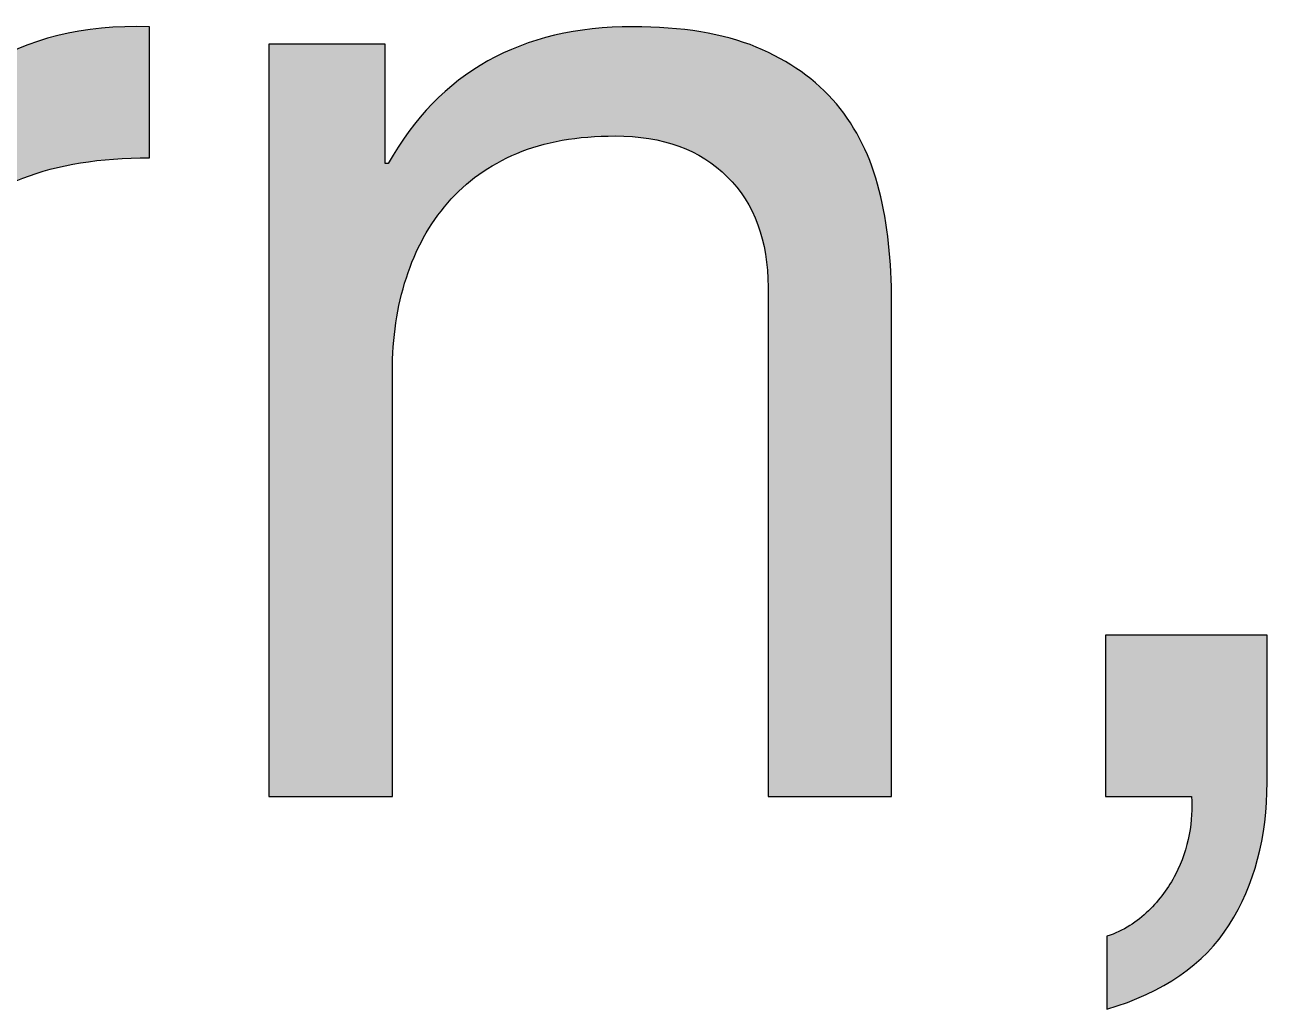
# Paper-space layout 'A3mask' of a CAD drawing. Extents: x 0 to 394, y 0 to 277.
# Drawn here: x 319.719 to 321.442, y 31.33 to 32.696 of the extents above; entities that cross this region are included whole.
import ezdxf
from ezdxf.enums import TextEntityAlignment as Align

# ---------------------------------------------------------------- set-up
doc = ezdxf.new("R2010")
doc.units = 0
doc.layers.get('0').update_dxf_attribs({"linetype": 'CONTINUOUS'})
doc.layers.get('Defpoints').update_dxf_attribs({"linetype": 'CONTINUOUS'})
doc.layers.add('JPP_Mask', color=7, linetype='CONTINUOUS')
doc.styles.add('JPP', font='arial.ttf')

# ---------------------------------------------------------------- blocks, each defined once
blk = doc.blocks.new('A3mask')
at = {"true_color": 0x004a91}
h = blk.add_hatch(color=154, dxfattribs=at)
edge = h.paths.add_edge_path()
edge.add_spline(control_points=[(319.5145, 32.0169), (319.5145, 32.0605), (319.5145, 32.0895), (319.5145, 32.0895), (319.5145, 32.1568), (319.5212, 32.2164), (319.5347, 32.2681)], knot_values=[8, 8, 8, 8, 8.250035, 8.250035, 8.250035, 9.250035, 9.250035, 9.250035, 9.250035], degree=3, periodic=0)
edge.add_spline(control_points=[(319.5347, 32.2681), (319.5481, 32.32), (319.5697, 32.364), (319.5992, 32.4004)], knot_values=[7, 7, 7, 7, 8, 8, 8, 8], degree=3, periodic=0)
edge.add_spline(control_points=[(319.5992, 32.4004), (319.6289, 32.4367), (319.6678, 32.4643), (319.7163, 32.4831)], knot_values=[6, 6, 6, 6, 7, 7, 7, 7], degree=3, periodic=0)
edge.add_spline(control_points=[(319.7163, 32.4831), (319.7648, 32.502), (319.8232, 32.5114), (319.8919, 32.5114)], knot_values=[5, 5, 5, 5, 6, 6, 6, 6], degree=3, periodic=0)
edge.add_spline(control_points=[(319.8919, 32.5114), (319.8919, 32.5114), (319.8919, 32.6932), (319.8919, 32.6932), (319.7991, 32.6958), (319.7223, 32.677), (319.6618, 32.6366)], knot_values=[3, 3, 3, 3, 4, 4, 4, 5, 5, 5, 5], degree=3, periodic=0)
edge.add_spline(control_points=[(319.6618, 32.6366), (319.6013, 32.5962), (319.55, 32.5337), (319.5085, 32.4488)], knot_values=[2, 2, 2, 2, 3, 3, 3, 3], degree=3, periodic=0)
edge.add_spline(control_points=[(319.5043, 32.4488), (319.5043, 32.4488), (319.5043, 32.5038), (319.5043, 32.5589)], knot_values=[0.5, 0.5, 0.5, 0.5, 1, 1, 1, 1], degree=3, periodic=0)
edge.add_spline(control_points=[(319.5043, 32.5589), (319.5043, 32.6139), (319.5043, 32.6689), (319.5043, 32.6689), (319.5043, 32.6689), (319.4942, 32.6689), (319.4791, 32.6689)], knot_values=[12.749965, 12.749965, 12.749965, 12.749965, 13.249965, 13.249965, 13.249965, 13.5, 13.5, 13.5, 13.5], degree=3, periodic=0)
edge.add_spline(control_points=[(319.4791, 32.6689), (319.4639, 32.6689), (319.4438, 32.6689), (319.4236, 32.6689)], knot_values=[12.49997, 12.49997, 12.49997, 12.49997, 12.749965, 12.749965, 12.749965, 12.749965], degree=3, periodic=0)
edge.add_spline(control_points=[(319.4236, 32.6689), (319.4135, 32.6689), (319.4034, 32.6689), (319.3939, 32.6689)], knot_values=[12.374973, 12.374973, 12.374973, 12.374973, 12.49997, 12.49997, 12.49997, 12.49997], degree=3, periodic=0)
edge.add_spline(control_points=[(319.3939, 32.6689), (319.3845, 32.6689), (319.3757, 32.6689), (319.3681, 32.6689)], knot_values=[12.249975, 12.249975, 12.249975, 12.249975, 12.374973, 12.374973, 12.374973, 12.374973], degree=3, periodic=0)
edge.add_spline(control_points=[(319.3681, 32.6689), (319.3643, 32.6689), (319.3608, 32.6689), (319.3578, 32.6689)], knot_values=[12.187476, 12.187476, 12.187476, 12.187476, 12.249975, 12.249975, 12.249975, 12.249975], degree=3, periodic=0)
edge.add_spline(control_points=[(319.3429, 32.6689), (319.3429, 32.6689), (319.3429, 32.6689), (319.3429, 32.6689), (319.3429, 32.6689), (319.3429, 32.6689), (319.3429, 32.6689)], knot_values=[11.99998, 11.99998, 11.99998, 11.99998, 12.001425, 12.001425, 12.001425, 12.001445, 12.001445, 12.001445, 12.001445], degree=3, periodic=0)
edge.add_spline(control_points=[(319.3429, 32.6689), (319.3429, 32.6689), (319.3429, 32.408), (319.3429, 32.147)], knot_values=[11.49999, 11.49999, 11.49999, 11.49999, 11.99998, 11.99998, 11.99998, 11.99998], degree=3, periodic=0)
edge.add_spline(control_points=[(319.3429, 32.147), (319.3429, 31.8861), (319.3429, 31.6252), (319.3429, 31.6252), (319.3429, 31.6252), (319.3429, 31.6252), (319.3429, 31.6252)], knot_values=[10.999023, 10.999023, 10.999023, 10.999023, 11.499013, 11.499013, 11.499013, 11.49999, 11.49999, 11.49999, 11.49999], degree=3, periodic=0)
edge.add_spline(control_points=[(319.3502, 31.6252), (319.3526, 31.6252), (319.3554, 31.6252), (319.3587, 31.6252)], knot_values=[10.812504, 10.812504, 10.812504, 10.812504, 10.875003, 10.875003, 10.875003, 10.875003], degree=3, periodic=0)
edge.add_spline(control_points=[(319.3587, 31.6252), (319.362, 31.6252), (319.3657, 31.6252), (319.3697, 31.6252)], knot_values=[10.750005, 10.750005, 10.750005, 10.750005, 10.812504, 10.812504, 10.812504, 10.812504], degree=3, periodic=0)
edge.add_spline(control_points=[(319.3697, 31.6252), (319.3777, 31.6252), (319.3871, 31.6252), (319.3972, 31.6252)], knot_values=[10.625008, 10.625008, 10.625008, 10.625008, 10.750005, 10.750005, 10.750005, 10.750005], degree=3, periodic=0)
edge.add_spline(control_points=[(319.3972, 31.6252), (319.4072, 31.6252), (319.418, 31.6252), (319.4287, 31.6252)], knot_values=[10.50001, 10.50001, 10.50001, 10.50001, 10.625008, 10.625008, 10.625008, 10.625008], degree=3, periodic=0)
edge.add_spline(control_points=[(319.4287, 31.6252), (319.4501, 31.6252), (319.4716, 31.6252), (319.4877, 31.6252)], knot_values=[10.250015, 10.250015, 10.250015, 10.250015, 10.50001, 10.50001, 10.50001, 10.50001], degree=3, periodic=0)
edge.add_spline(control_points=[(319.4877, 31.6252), (319.5038, 31.6252), (319.5145, 31.6252), (319.5145, 31.6252), (319.5145, 31.6252), (319.5145, 31.6252), (319.5145, 31.6252)], knot_values=[9.999532, 9.999532, 9.999532, 9.999532, 10.249547, 10.249547, 10.249547, 10.250015, 10.250015, 10.250015, 10.250015], degree=3, periodic=0)
edge.add_spline(control_points=[(319.5145, 31.6304), (319.5145, 31.6321), (319.5145, 31.6342), (319.5145, 31.6366)], knot_values=[9.906272, 9.906272, 9.906272, 9.906272, 9.937521, 9.937521, 9.937521, 9.937521], degree=3, periodic=0)
edge.add_spline(control_points=[(319.5145, 31.6366), (319.5145, 31.6391), (319.5145, 31.6419), (319.5145, 31.6451)], knot_values=[9.875022, 9.875022, 9.875022, 9.875022, 9.906272, 9.906272, 9.906272, 9.906272], degree=3, periodic=0)
edge.add_spline(control_points=[(319.5145, 31.6451), (319.5145, 31.6515), (319.5145, 31.6592), (319.5145, 31.668)], knot_values=[9.812524, 9.812524, 9.812524, 9.812524, 9.875022, 9.875022, 9.875022, 9.875022], degree=3, periodic=0)
edge.add_spline(control_points=[(319.5145, 31.668), (319.5145, 31.6768), (319.5145, 31.6868), (319.5145, 31.6977)], knot_values=[9.750025, 9.750025, 9.750025, 9.750025, 9.812524, 9.812524, 9.812524, 9.812524], degree=3, periodic=0)
edge.add_spline(control_points=[(319.5145, 31.6977), (319.5145, 31.7195), (319.5145, 31.7449), (319.5145, 31.7721)], knot_values=[9.625027, 9.625027, 9.625027, 9.625027, 9.750025, 9.750025, 9.750025, 9.750025], degree=3, periodic=0)
edge.add_spline(control_points=[(319.5145, 31.7721), (319.5145, 31.7993), (319.5145, 31.8283), (319.5145, 31.8573)], knot_values=[9.50003, 9.50003, 9.50003, 9.50003, 9.625027, 9.625027, 9.625027, 9.625027], degree=3, periodic=0)
edge.add_spline(control_points=[(319.5145, 31.8573), (319.5145, 31.9154), (319.5145, 31.9734), (319.5145, 32.0169)], knot_values=[9.250035, 9.250035, 9.250035, 9.250035, 9.50003, 9.50003, 9.50003, 9.50003], degree=3, periodic=0)
h = blk.add_hatch(color=154, dxfattribs=at)
edge = h.paths.add_edge_path()
edge.add_spline(control_points=[(320.2484, 32.3449), (320.2611, 32.3846), (320.2802, 32.4192), (320.3059, 32.4488)], knot_values=[14, 14, 14, 14, 15, 15, 15, 15], degree=3, periodic=0)
edge.add_spline(control_points=[(320.3059, 32.4488), (320.3314, 32.4785), (320.3634, 32.5013), (320.4017, 32.5175)], knot_values=[13, 13, 13, 13, 14, 14, 14, 14], degree=3, periodic=0)
edge.add_spline(control_points=[(320.4017, 32.5175), (320.44, 32.5337), (320.4854, 32.5417), (320.5381, 32.5417)], knot_values=[12, 12, 12, 12, 13, 13, 13, 13], degree=3, periodic=0)
edge.add_spline(control_points=[(320.5381, 32.5417), (320.604, 32.5417), (320.6557, 32.5229), (320.6935, 32.4852)], knot_values=[11, 11, 11, 11, 12, 12, 12, 12], degree=3, periodic=0)
edge.add_spline(control_points=[(320.6935, 32.4852), (320.7311, 32.4475), (320.7501, 32.3964), (320.7501, 32.3318)], knot_values=[10, 10, 10, 10, 11, 11, 11, 11], degree=3, periodic=0)
edge.add_spline(control_points=[(320.7501, 32.3318), (320.7501, 32.3318), (320.7501, 31.6252), (320.7501, 31.6252), (320.7501, 31.6252), (320.7929, 31.6252), (320.8358, 31.6252)], knot_values=[8.5, 8.5, 8.5, 8.5, 9.5, 9.5, 9.5, 10, 10, 10, 10], degree=3, periodic=0)
edge.add_spline(control_points=[(320.8358, 31.6252), (320.8786, 31.6252), (320.9215, 31.6252), (320.9215, 31.6252), (320.9215, 31.6252), (320.9215, 31.7968), (320.9215, 31.9684)], knot_values=[7.5, 7.5, 7.5, 7.5, 8, 8, 8, 8.5, 8.5, 8.5, 8.5], degree=3, periodic=0)
edge.add_spline(control_points=[(320.9215, 31.9684), (320.9215, 32.14), (320.9215, 32.3116), (320.9215, 32.3116), (320.9215, 32.3681), (320.9159, 32.4196), (320.9043, 32.466)], knot_values=[6, 6, 6, 6, 6.5, 6.5, 6.5, 7.5, 7.5, 7.5, 7.5], degree=3, periodic=0)
edge.add_spline(control_points=[(320.9043, 32.466), (320.893, 32.5125), (320.873, 32.5525), (320.8449, 32.5861)], knot_values=[5, 5, 5, 5, 6, 6, 6, 6], degree=3, periodic=0)
edge.add_spline(control_points=[(320.8449, 32.5861), (320.8166, 32.6197), (320.7795, 32.646), (320.7338, 32.6649), (320.6882, 32.6838), (320.6309, 32.6932), (320.5622, 32.6932)], knot_values=[3, 3, 3, 3, 4, 4, 4, 5, 5, 5, 5], degree=3, periodic=0)
edge.add_spline(control_points=[(320.5622, 32.6932), (320.4075, 32.6932), (320.2943, 32.6298), (320.2231, 32.5033)], knot_values=[2, 2, 2, 2, 3, 3, 3, 3], degree=3, periodic=0)
edge.add_spline(control_points=[(320.2189, 32.5033), (320.2189, 32.5033), (320.2189, 32.5447), (320.2189, 32.5861)], knot_values=[0.5, 0.5, 0.5, 0.5, 1, 1, 1, 1], degree=3, periodic=0)
edge.add_spline(control_points=[(320.2189, 32.5861), (320.2189, 32.6275), (320.2189, 32.6689), (320.2189, 32.6689), (320.2189, 32.6689), (320.2088, 32.6689), (320.1937, 32.6689)], knot_values=[19.749965, 19.749965, 19.749965, 19.749965, 20.249965, 20.249965, 20.249965, 20.5, 20.5, 20.5, 20.5], degree=3, periodic=0)
edge.add_spline(control_points=[(320.1937, 32.6689), (320.1786, 32.6689), (320.1584, 32.6689), (320.1382, 32.6689)], knot_values=[19.49997, 19.49997, 19.49997, 19.49997, 19.749965, 19.749965, 19.749965, 19.749965], degree=3, periodic=0)
edge.add_spline(control_points=[(320.1382, 32.6689), (320.1281, 32.6689), (320.118, 32.6689), (320.1086, 32.6689)], knot_values=[19.374972, 19.374972, 19.374972, 19.374972, 19.49997, 19.49997, 19.49997, 19.49997], degree=3, periodic=0)
edge.add_spline(control_points=[(320.1086, 32.6689), (320.0991, 32.6689), (320.0903, 32.6689), (320.0827, 32.6689)], knot_values=[19.249975, 19.249975, 19.249975, 19.249975, 19.374972, 19.374972, 19.374972, 19.374972], degree=3, periodic=0)
edge.add_spline(control_points=[(320.0827, 32.6689), (320.0789, 32.6689), (320.0755, 32.6689), (320.0724, 32.6689)], knot_values=[19.187476, 19.187476, 19.187476, 19.187476, 19.249975, 19.249975, 19.249975, 19.249975], degree=3, periodic=0)
edge.add_spline(control_points=[(320.0575, 32.6689), (320.0575, 32.6689), (320.0575, 32.6689), (320.0575, 32.6689), (320.0575, 32.6689), (320.0575, 32.6689), (320.0575, 32.6689)], knot_values=[18.99998, 18.99998, 18.99998, 18.99998, 19.001425, 19.001425, 19.001425, 19.001445, 19.001445, 19.001445, 19.001445], degree=3, periodic=0)
edge.add_spline(control_points=[(320.0575, 32.6689), (320.0575, 32.6689), (320.0575, 32.408), (320.0575, 32.147)], knot_values=[18.49999, 18.49999, 18.49999, 18.49999, 18.99998, 18.99998, 18.99998, 18.99998], degree=3, periodic=0)
edge.add_spline(control_points=[(320.0575, 32.147), (320.0575, 31.8861), (320.0575, 31.6252), (320.0575, 31.6252), (320.0575, 31.6252), (320.0575, 31.6252), (320.0575, 31.6252)], knot_values=[17.999023, 17.999023, 17.999023, 17.999023, 18.499013, 18.499013, 18.499013, 18.49999, 18.49999, 18.49999, 18.49999], degree=3, periodic=0)
edge.add_spline(control_points=[(320.0649, 31.6252), (320.0672, 31.6252), (320.0701, 31.6252), (320.0733, 31.6252)], knot_values=[17.812504, 17.812504, 17.812504, 17.812504, 17.875002, 17.875002, 17.875002, 17.875002], degree=3, periodic=0)
edge.add_spline(control_points=[(320.0733, 31.6252), (320.0766, 31.6252), (320.0803, 31.6252), (320.0843, 31.6252)], knot_values=[17.750005, 17.750005, 17.750005, 17.750005, 17.812504, 17.812504, 17.812504, 17.812504], degree=3, periodic=0)
edge.add_spline(control_points=[(320.0843, 31.6252), (320.0924, 31.6252), (320.1017, 31.6252), (320.1118, 31.6252)], knot_values=[17.625007, 17.625007, 17.625007, 17.625007, 17.750005, 17.750005, 17.750005, 17.750005], degree=3, periodic=0)
edge.add_spline(control_points=[(320.1118, 31.6252), (320.1219, 31.6252), (320.1326, 31.6252), (320.1433, 31.6252)], knot_values=[17.50001, 17.50001, 17.50001, 17.50001, 17.625008, 17.625008, 17.625008, 17.625008], degree=3, periodic=0)
edge.add_spline(control_points=[(320.1433, 31.6252), (320.1648, 31.6252), (320.1862, 31.6252), (320.2023, 31.6252)], knot_values=[17.250015, 17.250015, 17.250015, 17.250015, 17.50001, 17.50001, 17.50001, 17.50001], degree=3, periodic=0)
edge.add_spline(control_points=[(320.2023, 31.6252), (320.2184, 31.6252), (320.2291, 31.6252), (320.2291, 31.6252), (320.2291, 31.6252), (320.2291, 31.6252), (320.2291, 31.6252)], knot_values=[16.999532, 16.999532, 16.999532, 16.999532, 17.249547, 17.249547, 17.249547, 17.250015, 17.250015, 17.250015, 17.250015], degree=3, periodic=0)
edge.add_spline(control_points=[(320.2291, 31.6318), (320.2291, 31.6339), (320.2291, 31.6366), (320.2291, 31.6397)], knot_values=[16.906272, 16.906272, 16.906272, 16.906272, 16.937521, 16.937521, 16.937521, 16.937521], degree=3, periodic=0)
edge.add_spline(control_points=[(320.2291, 31.6397), (320.2291, 31.6429), (320.2291, 31.6465), (320.2291, 31.6505)], knot_values=[16.875022, 16.875022, 16.875022, 16.875022, 16.906272, 16.906272, 16.906272, 16.906272], degree=3, periodic=0)
edge.add_spline(control_points=[(320.2291, 31.6505), (320.2291, 31.6585), (320.2291, 31.6683), (320.2291, 31.6796)], knot_values=[16.812524, 16.812524, 16.812524, 16.812524, 16.875022, 16.875022, 16.875022, 16.875022], degree=3, periodic=0)
edge.add_spline(control_points=[(320.2291, 31.6796), (320.2291, 31.6908), (320.2291, 31.7034), (320.2291, 31.7173)], knot_values=[16.750025, 16.750025, 16.750025, 16.750025, 16.812524, 16.812524, 16.812524, 16.812524], degree=3, periodic=0)
edge.add_spline(control_points=[(320.2291, 31.7173), (320.2291, 31.7449), (320.2291, 31.7771), (320.2291, 31.8117)], knot_values=[16.625028, 16.625028, 16.625028, 16.625028, 16.750025, 16.750025, 16.750025, 16.750025], degree=3, periodic=0)
edge.add_spline(control_points=[(320.2291, 31.8117), (320.2291, 31.8462), (320.2291, 31.883), (320.2291, 31.9199)], knot_values=[16.50003, 16.50003, 16.50003, 16.50003, 16.625028, 16.625028, 16.625028, 16.625028], degree=3, periodic=0)
edge.add_spline(control_points=[(320.2291, 31.9199), (320.2291, 31.9936), (320.2291, 32.0673), (320.2291, 32.1225)], knot_values=[16.250035, 16.250035, 16.250035, 16.250035, 16.50003, 16.50003, 16.50003, 16.50003], degree=3, periodic=0)
edge.add_spline(control_points=[(320.2291, 32.1225), (320.2291, 32.1778), (320.2291, 32.2147), (320.2291, 32.2147), (320.2291, 32.2617), (320.2354, 32.3052), (320.2484, 32.3449)], knot_values=[15, 15, 15, 15, 15.250035, 15.250035, 15.250035, 16.250035, 16.250035, 16.250035, 16.250035], degree=3, periodic=0)
h = blk.add_hatch(color=154, dxfattribs=at)
edge = h.paths.add_edge_path()
edge.add_spline(control_points=[(321.4424, 31.6453), (321.4424, 31.6453), (321.4424, 31.8492), (321.4424, 31.8492), (321.4424, 31.8492), (321.4109, 31.8492), (321.3715, 31.8492)], knot_values=[10.624977, 10.624977, 10.624977, 10.624977, 11.624977, 11.624977, 11.624977, 12, 12, 12, 12], degree=3, periodic=0)
edge.add_spline(control_points=[(321.3715, 31.8492), (321.332, 31.8492), (321.2847, 31.8492), (321.2532, 31.8492)], knot_values=[10.249985, 10.249985, 10.249985, 10.249985, 10.624977, 10.624977, 10.624977, 10.624977], degree=3, periodic=0)
edge.add_spline(control_points=[(321.2532, 31.8492), (321.2453, 31.8492), (321.2384, 31.8492), (321.2329, 31.8492)], knot_values=[10.156237, 10.156237, 10.156237, 10.156237, 10.249985, 10.249985, 10.249985, 10.249985], degree=3, periodic=0)
edge.add_spline(control_points=[(321.2181, 31.8492), (321.2181, 31.8492), (321.2181, 31.8492), (321.2181, 31.8492), (321.2181, 31.8492), (321.2181, 31.8492), (321.2181, 31.8492)], knot_values=[9.999502, 9.999502, 9.999502, 9.999502, 10, 10, 10, 10.000967, 10.000967, 10.000967, 10.000967], degree=3, periodic=0)
edge.add_spline(control_points=[(321.2181, 31.8453), (321.2181, 31.8438), (321.2181, 31.8419), (321.2181, 31.8396)], knot_values=[9.874992, 9.874992, 9.874992, 9.874992, 9.921867, 9.921867, 9.921867, 9.921867], degree=3, periodic=0)
edge.add_spline(control_points=[(321.2181, 31.8396), (321.2181, 31.8304), (321.2181, 31.8153), (321.2181, 31.7973)], knot_values=[9.687496, 9.687496, 9.687496, 9.687496, 9.874992, 9.874992, 9.874992, 9.874992], degree=3, periodic=0)
edge.add_spline(control_points=[(321.2181, 31.7973), (321.2181, 31.7792), (321.2181, 31.7582), (321.2181, 31.7372)], knot_values=[9.5, 9.5, 9.5, 9.5, 9.687496, 9.687496, 9.687496, 9.687496], degree=3, periodic=0)
edge.add_spline(control_points=[(321.2181, 31.7372), (321.2181, 31.7162), (321.2181, 31.6952), (321.2181, 31.6771)], knot_values=[9.312504, 9.312504, 9.312504, 9.312504, 9.5, 9.5, 9.5, 9.5], degree=3, periodic=0)
edge.add_spline(control_points=[(321.2181, 31.6771), (321.2181, 31.6591), (321.2181, 31.644), (321.2181, 31.6348)], knot_values=[9.125007, 9.125007, 9.125007, 9.125007, 9.312504, 9.312504, 9.312504, 9.312504], degree=3, periodic=0)
edge.add_spline(control_points=[(321.2181, 31.6252), (321.2181, 31.6252), (321.2181, 31.6252), (321.2181, 31.6252), (321.2181, 31.6252), (321.2181, 31.6252), (321.2181, 31.6252)], knot_values=[8.999033, 8.999033, 8.999033, 8.999033, 9.000264, 9.000264, 9.000264, 9.001231, 9.001231, 9.001231, 9.001231], degree=3, periodic=0)
edge.add_spline(control_points=[(321.2195, 31.6252), (321.2208, 31.6252), (321.223, 31.6252), (321.226, 31.6252)], knot_values=[8.843763, 8.843763, 8.843763, 8.843763, 8.937511, 8.937511, 8.937511, 8.937511], degree=3, periodic=0)
edge.add_spline(control_points=[(321.226, 31.6252), (321.2289, 31.6252), (321.2326, 31.6252), (321.2368, 31.6252)], knot_values=[8.750015, 8.750015, 8.750015, 8.750015, 8.843763, 8.843763, 8.843763, 8.843763], degree=3, periodic=0)
edge.add_spline(control_points=[(321.2368, 31.6252), (321.2535, 31.6252), (321.2787, 31.6252), (321.2996, 31.6252)], knot_values=[8.375023, 8.375023, 8.375023, 8.375023, 8.750015, 8.750015, 8.750015, 8.750015], degree=3, periodic=0)
edge.add_spline(control_points=[(321.2996, 31.6252), (321.3206, 31.6252), (321.3374, 31.6252), (321.3374, 31.6252), (321.3388, 31.609), (321.3376, 31.5915), (321.3344, 31.5726)], knot_values=[7, 7, 7, 7, 7.375023, 7.375023, 7.375023, 8.375023, 8.375023, 8.375023, 8.375023], degree=3, periodic=0)
edge.add_spline(control_points=[(321.3344, 31.5726), (321.3309, 31.5538), (321.3246, 31.5353), (321.3151, 31.5172)], knot_values=[6, 6, 6, 6, 7, 7, 7, 7], degree=3, periodic=0)
edge.add_spline(control_points=[(321.3151, 31.5172), (321.3058, 31.499), (321.2933, 31.4822), (321.2778, 31.4666)], knot_values=[5, 5, 5, 5, 6, 6, 6, 6], degree=3, periodic=0)
edge.add_spline(control_points=[(321.2778, 31.4666), (321.2622, 31.4512), (321.2432, 31.4394), (321.2202, 31.4314)], knot_values=[4, 4, 4, 4, 5, 5, 5, 5], degree=3, periodic=0)
edge.add_spline(control_points=[(321.2202, 31.4314), (321.2202, 31.4314), (321.2202, 31.3304), (321.2202, 31.3304), (321.2984, 31.3533), (321.3548, 31.3923), (321.3898, 31.4475), (321.4248, 31.5027), (321.4424, 31.5687), (321.4424, 31.6453)], knot_values=[1, 1, 1, 1, 2, 2, 2, 3, 3, 3, 4, 4, 4, 4], degree=3, periodic=0)
at = {"layer": 'Defpoints', "color": 154, "true_color": 0x004a91}
for points, knots in [([(319.5043, 32.6689), (319.5043, 32.6689), (319.5043, 32.4488), (319.5043, 32.4488), (319.5043, 32.4488), (319.5085, 32.4488), (319.5085, 32.4488), (319.55, 32.5337), (319.6013, 32.5962), (319.6618, 32.6366), (319.7223, 32.677), (319.7991, 32.6958), (319.8919, 32.6932), (319.8919, 32.6932), (319.8919, 32.5114), (319.8919, 32.5114), (319.8232, 32.5114), (319.7648, 32.502), (319.7163, 32.4831), (319.6678, 32.4643), (319.6289, 32.4367), (319.5992, 32.4004), (319.5697, 32.364), (319.5481, 32.32), (319.5347, 32.2681), (319.5212, 32.2164), (319.5145, 32.1568), (319.5145, 32.0895), (319.5145, 32.0895), (319.5145, 31.6252), (319.5145, 31.6252), (319.5145, 31.6252), (319.3429, 31.6252), (319.3429, 31.6252), (319.3429, 31.6252), (319.3429, 32.6689), (319.3429, 32.6689), (319.3429, 32.6689), (319.5043, 32.6689), (319.5043, 32.6689)], [0, 0, 0, 0, 1, 1, 1, 2, 2, 2, 3, 3, 3, 4, 4, 4, 5, 5, 5, 6, 6, 6, 7, 7, 7, 8, 8, 8, 9, 9, 9, 10, 10, 10, 11, 11, 11, 12, 12, 12, 13, 13, 13, 13]), ([(320.2189, 32.6689), (320.2189, 32.6689), (320.2189, 32.5033), (320.2189, 32.5033), (320.2189, 32.5033), (320.2231, 32.5033), (320.2231, 32.5033), (320.2943, 32.6298), (320.4075, 32.6932), (320.5622, 32.6932), (320.6309, 32.6932), (320.6882, 32.6838), (320.7338, 32.6649), (320.7795, 32.646), (320.8166, 32.6197), (320.8449, 32.5861), (320.873, 32.5525), (320.893, 32.5125), (320.9043, 32.466), (320.9159, 32.4196), (320.9215, 32.3681), (320.9215, 32.3116), (320.9215, 32.3116), (320.9215, 31.6252), (320.9215, 31.6252), (320.9215, 31.6252), (320.7501, 31.6252), (320.7501, 31.6252), (320.7501, 31.6252), (320.7501, 32.3318), (320.7501, 32.3318), (320.7501, 32.3964), (320.7311, 32.4475), (320.6935, 32.4852), (320.6557, 32.5229), (320.604, 32.5417), (320.5381, 32.5417), (320.4854, 32.5417), (320.44, 32.5337), (320.4017, 32.5175), (320.3634, 32.5013), (320.3314, 32.4785), (320.3059, 32.4488), (320.2802, 32.4192), (320.2611, 32.3846), (320.2484, 32.3449), (320.2354, 32.3052), (320.2291, 32.2617), (320.2291, 32.2147), (320.2291, 32.2147), (320.2291, 31.6252), (320.2291, 31.6252), (320.2291, 31.6252), (320.0575, 31.6252), (320.0575, 31.6252), (320.0575, 31.6252), (320.0575, 32.6689), (320.0575, 32.6689), (320.0575, 32.6689), (320.2189, 32.6689), (320.2189, 32.6689)], [0, 0, 0, 0, 1, 1, 1, 2, 2, 2, 3, 3, 3, 4, 4, 4, 5, 5, 5, 6, 6, 6, 7, 7, 7, 8, 8, 8, 9, 9, 9, 10, 10, 10, 11, 11, 11, 12, 12, 12, 13, 13, 13, 14, 14, 14, 15, 15, 15, 16, 16, 16, 17, 17, 17, 18, 18, 18, 19, 19, 19, 20, 20, 20, 20]), ([(321.4424, 31.8492), (321.4424, 31.8492), (321.4424, 31.6453), (321.4424, 31.6453), (321.4424, 31.5687), (321.4248, 31.5027), (321.3898, 31.4475), (321.3548, 31.3923), (321.2984, 31.3533), (321.2202, 31.3304), (321.2202, 31.3304), (321.2202, 31.4314), (321.2202, 31.4314), (321.2432, 31.4394), (321.2622, 31.4512), (321.2778, 31.4666), (321.2933, 31.4822), (321.3058, 31.499), (321.3151, 31.5172), (321.3246, 31.5353), (321.3309, 31.5538), (321.3344, 31.5726), (321.3376, 31.5915), (321.3388, 31.609), (321.3374, 31.6252), (321.3374, 31.6252), (321.2181, 31.6252), (321.2181, 31.6252), (321.2181, 31.6252), (321.2181, 31.8492), (321.2181, 31.8492), (321.2181, 31.8492), (321.4424, 31.8492), (321.4424, 31.8492)], [0, 0, 0, 0, 1, 1, 1, 2, 2, 2, 3, 3, 3, 4, 4, 4, 5, 5, 5, 6, 6, 6, 7, 7, 7, 8, 8, 8, 9, 9, 9, 10, 10, 10, 11, 11, 11, 11])]:
    blk.add_open_spline(points, degree=3, knots=knots, dxfattribs=at)
at = {"color": 7, "style": 'JPP'}
for tag, p in [('Client', (361.62, 56.35)), ('Project1', (361.62, 44.1)), ('Project2', (361.62, 40.425)), ('Project3', (361.62, 36.75)), ('Title1', (361.62, 28.175)), ('Title2', (361.62, 24.5)), ('Title3', (361.62, 20.825)), ('Status', (308.7, 3.675))]:
    blk.add_attdef(tag, text='', height=1.7, dxfattribs=at).set_placement(p, align=Align.MIDDLE_LEFT)
at = {"color": 2, "style": 'JPP'}
for tag, p in [('Scale', (322.175, 12.25)), ('Checked', (366.275, 12.25)), ('Drawn', (344.225, 12.25)), ('Date', (388.325, 12.25))]:
    blk.add_attdef(tag, text='', height=1, dxfattribs=at).set_placement(p, align=Align.MIDDLE_CENTER)
at = {"color": 6, "style": 'JPP'}
for tag, p in [('Ref', (352.8, 3.675)), ('DrgNo.', (373.38, 3.675))]:
    blk.add_attdef(tag, text='', height=2, dxfattribs=at).set_placement(p, align=Align.MIDDLE_LEFT)
blk.add_attdef('Rev', text='', height=2, dxfattribs=at).set_placement((390.1746, 3.675), align=Align.MIDDLE_CENTER)

psp = doc.layouts.new('A3mask')

# ---------------------------------------------------------------- block references
at = {"layer": 'JPP_Mask'}
psp.add_blockref('A3mask', (0, 0), dxfattribs=at)

doc.saveas('drawing.dxf')
